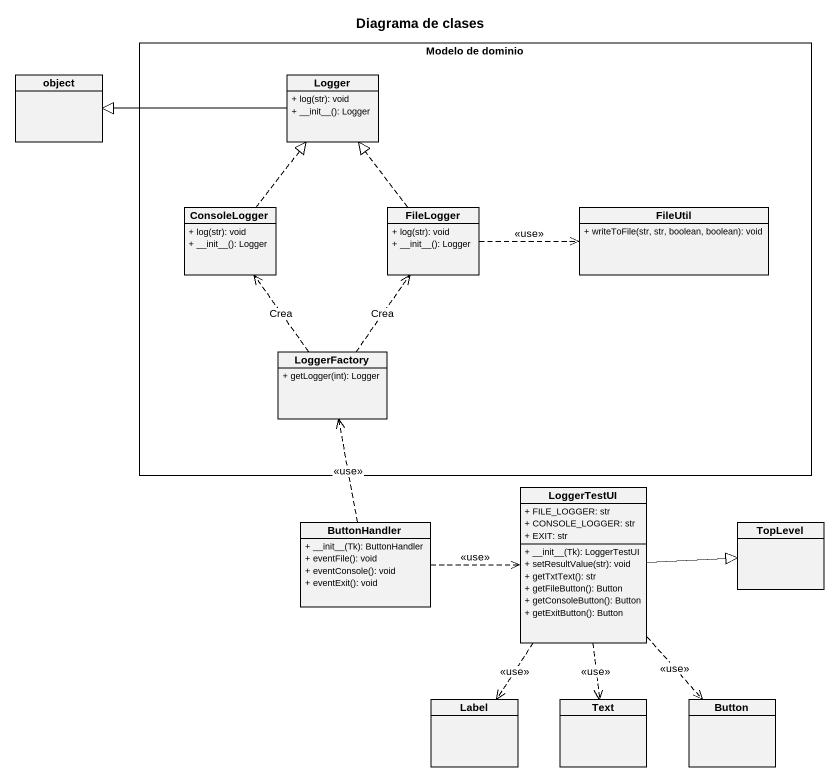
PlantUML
@startuml
title Diagrama de clases
hide circle
hide empty members
skinparam classAttributeIconSize 0
rectangle "Modelo de dominio" as Modelo_de_dominio {
  class Logger {
    + log(str): void
    + ~__init~__(): Logger
  }
  class ConsoleLogger {
    + log(str): void
    + ~__init~__(): Logger
  }
  class FileLogger {
    + log(str): void
    + ~__init~__(): Logger
  }
  class FileUtil {
    + writeToFile(str, str, boolean, boolean): void
  }
  class LoggerFactory {
    + getLogger(int): Logger
  }
}
class "object" as object_
class LoggerTestUI {
  + FILE_LOGGER: str
  + CONSOLE_LOGGER: str
  + EXIT: str
  + ~__init~__(Tk): LoggerTestUI
  + setResultValue(str): void
  + getTxtText(): str
  + getFileButton(): Button
  + getConsoleButton(): Button
  + getExitButton(): Button
}
class ButtonHandler {
  + ~__init~__(Tk): ButtonHandler
  + eventFile(): void
  + eventConsole(): void
  + eventExit(): void
}
class TopLevel
class "Label" as Label_
class Text
class Button
Logger -left-|> object_
ConsoleLogger .up.|> Logger
FileLogger .up.|> Logger
FileLogger .right.> FileUtil : <<use>>
LoggerFactory .up.> ConsoleLogger : Crea
LoggerFactory .up.> FileLogger : Crea
LoggerTestUI -right-|> TopLevel
LoggerTestUI ..> Label_ : <<use>>
LoggerTestUI ..> Text : <<use>>
LoggerTestUI ..> Button : <<use>>
ButtonHandler .up.> LoggerFactory : <<use>>
ButtonHandler .right.> LoggerTestUI : <<use>>
@enduml
